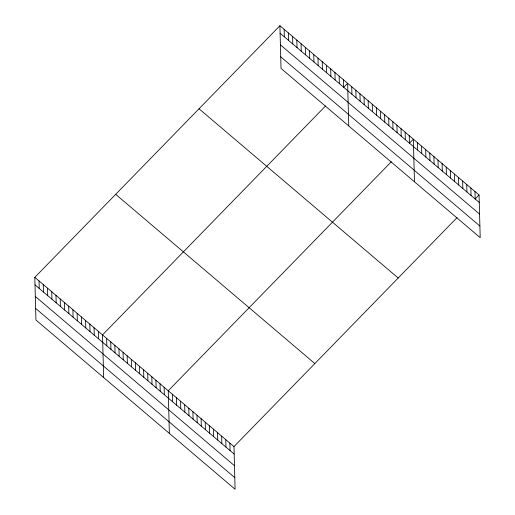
<?xml version="1.0" encoding="UTF-8"?>
<svg xmlns="http://www.w3.org/2000/svg" width="515" height="515" viewBox="0 0 515 515"><rect width="100%" height="100%" fill="white"/><g stroke="black" fill="none" stroke-linecap="round" stroke-linejoin="round"><path stroke-width="0.77" d="M457.063 217.588L233.977 446.595L235.091 489.25L35.928 320.008L34.808 277.353L279.909 25.75L479.072 194.992L480.192 237.647L281.023 68.405L279.909 25.75M325.615 105.884L102.524 334.898L103.644 377.553M343.769 87.247L347.625 83.295L348.739 125.943M391.342 161.736L168.251 390.75L169.371 433.398M409.496 143.099L413.352 139.14L414.466 181.795M475.223 198.945L479.072 194.992M280.102 33.23L479.272 202.479M280.405 44.837L479.574 214.079M280.72 56.798L479.89 226.04M199.022 108.781L398.192 278.023M115.688 194.329L314.858 363.571M34.808 277.353L233.977 446.595M35.007 284.84L234.171 454.082M35.31 296.447L234.473 465.689M35.625 308.401L234.789 477.643M474.965 191.503L475.165 198.983M470.858 188.014L471.051 195.494M466.751 184.518L466.944 192.005M462.644 181.029L462.837 188.516M458.537 177.54L458.73 185.02M454.43 174.051L454.623 181.531M450.322 170.555L450.516 178.042M446.209 167.066L446.408 174.553M442.102 163.577L442.301 171.057M437.995 160.088L438.194 167.568M433.888 156.599L434.087 164.079M429.78 153.103L429.974 160.59M425.673 149.614L425.866 157.094M421.566 146.125L421.759 153.605M417.459 142.636L417.652 150.116M409.238 135.651L409.438 143.138M405.131 132.162L405.331 139.642M401.024 128.673L401.224 136.153M396.917 125.177L397.117 132.664M392.81 121.688L393.003 129.175M388.703 118.199L388.896 125.679M384.596 114.71L384.789 122.19M380.488 111.214L380.682 118.701M376.381 107.725L376.574 115.212M372.268 104.236L372.467 111.716M368.161 100.747L368.36 108.227M364.053 97.258L364.253 104.738M359.946 93.762L360.146 101.249M355.839 90.273L356.032 97.76M351.732 86.784L351.925 94.264M343.389 79.696L343.589 87.177M339.16 76.098L339.353 83.585M334.924 72.506L335.123 79.986M330.694 68.907L330.888 76.387M326.465 65.308L326.658 72.795M322.229 61.716L322.429 69.197M318 58.118L318.193 65.598M313.764 54.519L313.963 62.006M309.534 50.927L309.727 58.407M305.298 47.328L305.498 54.809M301.069 43.73L301.262 51.217M296.833 40.138L297.033 47.618M292.604 36.539L292.797 44.02M288.374 32.941L288.567 40.428M284.138 29.349L284.338 36.829M229.87 443.106L230.063 450.593M225.763 439.617L225.956 447.097M221.656 436.128L221.849 443.608M217.542 432.639L217.742 440.119M213.435 429.143L213.635 436.63M209.328 425.654L209.528 433.134M205.221 422.165L205.421 429.645M201.114 418.676L201.307 426.156M197.007 415.18L197.2 422.667M192.9 411.691L193.093 419.178M188.793 408.202L188.986 415.682M184.685 404.713L184.879 412.193M180.572 401.217L180.771 408.704M176.465 397.728L176.664 405.215M172.358 394.239L172.557 401.719M164.143 387.254L164.337 394.741M160.036 383.765L160.229 391.252M155.929 380.276L156.122 387.756M151.822 376.787L152.015 384.267M147.715 373.298L147.908 380.778M143.601 369.802L143.801 377.289M139.494 366.313L139.694 373.8M135.387 362.824L135.587 370.304M131.28 359.335L131.48 366.815M127.173 355.839L127.366 363.326M123.066 352.35L123.259 359.837M118.959 348.861L119.152 356.341M114.851 345.372L115.045 352.852M110.744 341.876L110.937 349.363M106.631 338.387L106.83 345.874M98.294 331.3L98.487 338.786M94.058 327.707L94.258 335.188M89.829 324.109L90.022 331.589M85.599 320.51L85.793 327.997M81.364 316.918L81.563 324.399M77.134 313.32L77.327 320.8M72.898 309.721L73.098 317.208M68.669 306.129L68.862 313.609M64.433 302.53L64.633 310.011M60.203 298.932L60.397 306.419M55.968 295.34L56.167 302.82M51.738 291.741L51.931 299.221M47.509 288.143L47.702 295.629M43.273 284.55L43.472 292.031M39.043 280.952L39.237 288.432"/></g></svg>
